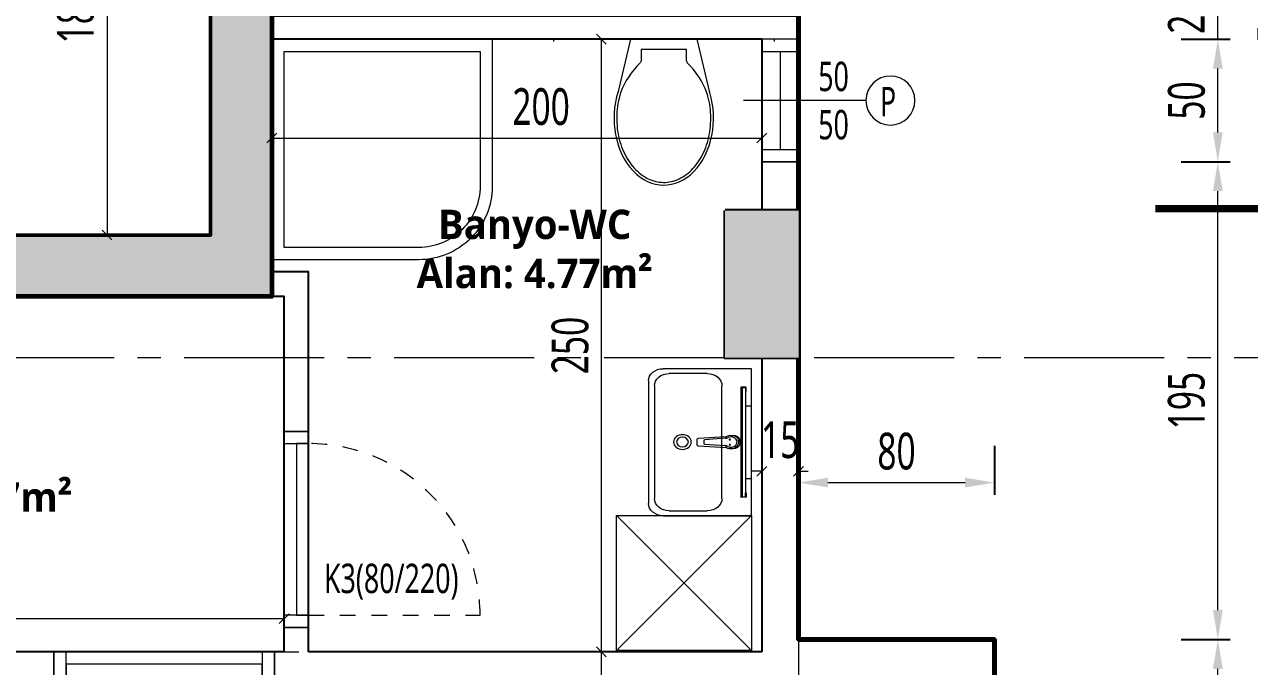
# Model space of a CAD drawing. Header units: metres. Extents: x 14968 to 56958, y -40276 to -31129.
# Drawn here: x 31947 to 32447, y -36076 to -35814 of the extents above; entities that cross this region are included whole.
import ezdxf
from ezdxf.enums import TextEntityAlignment as Align

# ---------------------------------------------------------------- set-up
doc = ezdxf.new("R2010")
doc.units = ezdxf.units.M
doc.linetypes.add('CENTER2', pattern=[28.575, 19.05, -3.175, 3.175, -3.175])
doc.linetypes.add('JIS_02_1.2', pattern=[64.008, 32.004, -32.004])
doc.layers.get('0').update_dxf_attribs({"lineweight": 13})
doc.layers.get('Defpoints').update_dxf_attribs({"lineweight": 9})
doc.layers.add('A AKS', color=7, linetype='CENTER2', lineweight=9, true_color=0x848484)
doc.layers.add('A ALAN BRÜT', color=5, linetype='Continuous', lineweight=60, plot=False)
doc.layers.add('A ALAN NET', color=140, linetype='Continuous', lineweight=13, plot=False)
for name, color, linetype, lineweight in [('A DUVAR', 7, 'Continuous', 25), ('A KAPI', 11, 'Continuous', 13), ('A KESİT ÇİZGİSİ', 1, 'CENTER2', 50), ('A KOLON', 1, 'Continuous', 50), ('A KOLON TARAMA', 1, 'Continuous', 15), ('A PENCERE', 140, 'Continuous', 9), ('A TEFRİŞ', 252, 'Continuous', 13), ('A YAZI', 7, 'Continuous', 13), ('A ÖLÇÜ DIŞ', 31, 'Continuous', 13), ('A ÖLÇÜ İÇ', 31, 'Continuous', 13), ('A ÖLÇÜ İÇ YATAY', 2, 'Continuous', 9)]:
    doc.layers.add(name, color=color, linetype=linetype, lineweight=lineweight)
doc.styles.add('HİB Segoe Semibold', font='')
doc.styles.add('HİB Segoe Semilight .7', font='segoeuisl.ttf', dxfattribs={"width": 0.7})
doc.styles.add('HİB Segoe Semilight .95', font='segoeuisl.ttf', dxfattribs={"width": 0.9})
doc.styles.get('HİB Segoe Semibold').set_extended_font_data('Segoe UI Semibold')
doc.dimstyles.new('HİB DIŞ', dxfattribs={"dimtxt": 15, "dimasz": 12, "dimexe": 5, "dimexo": 30, "dimgap": 5, "dimtad": 1, "dimdec": 0, "dimzin": 0, "dimdsep": 46, "dimtxsty": 'HİB Segoe Semilight .7', "dimcen": 0.09, "dimclrd": 256, "dimclre": 256, "dimclrt": 256, "dimadec": 0, "dimazin": 0, "dimtfac": 1, "dimtdec": 4, "dimtix": 1, "dimtmove": 0, "dimatfit": 3, "dimfxl": 15, "dimfxlon": 1, "dimtvp": 1, "dimtolj": 1, "dimtzin": 0, "dimlwd": -1, "dimlwe": -3, "dimarcsym": 0})
doc.dimstyles.new('HİB İÇ', dxfattribs={"dimtxt": 15, "dimasz": 18, "dimexe": 3, "dimexo": 10, "dimgap": 5, "dimtad": 1, "dimdec": 0, "dimzin": 0, "dimdsep": 46, "dimtxsty": 'HİB Segoe Semilight .7', "dimblk": 'NONE', "dimblk1": 'NONE', "dimblk2": 'NONE', "dimtsz": 2, "dimcen": 0.09, "dimclrd": 256, "dimclre": 256, "dimclrt": 256, "dimadec": 0, "dimazin": 0, "dimtfac": 1, "dimtdec": 4, "dimtix": 1, "dimtofl": 0, "dimtmove": 0, "dimatfit": 3, "dimfxl": 10, "dimfxlon": 1, "dimtvp": 1, "dimtolj": 1, "dimtzin": 0, "dimlwd": -1, "dimlwe": -3, "dimarcsym": 0})

# ---------------------------------------------------------------- blocks, each defined once
blk = doc.blocks.new('*D176')
at = {"layer": 'A ÖLÇÜ DIŞ', "lineweight": -3, "ltscale": 0.5}
for p, q in [((32493.3, -35669.94), (32513.3, -35669.94)), ((32493.3, -35949.94), (32513.3, -35949.94))]:
    blk.add_line(p, q, dxfattribs=at)
at = {"layer": 'A ÖLÇÜ DIŞ', "ltscale": 0.5}
blk.add_line((32508.3, -35937.94), (32508.3, -35681.94), dxfattribs=at)
at = {"layer": 'A ÖLÇÜ DIŞ'}
for points in [[(32510.3, -35681.94), (32506.3, -35681.94), (32508.3, -35669.94)], [(32506.3, -35937.94), (32510.3, -35937.94), (32508.3, -35949.94)]]:
    blk.add_solid(points, dxfattribs=at)
at = {"layer": 'Defpoints', "color": 0}
for p in [(32262.6, -35669.94), (32508.3, -35669.94), (32367.95, -35949.94)]:
    blk.add_point(p, dxfattribs=at)
at = {"layer": 'A ÖLÇÜ DIŞ', "ltscale": 0.5, "insert": (32495.55, -35809.94), "char_height": 15, "attachment_point": 5, "rotation": 90, "style": 'HİB Segoe Semilight .7'}
blk.add_mtext('\\A1;280', dxfattribs=at)
blk = doc.blocks.new('*D173')
at = {"layer": 'A ÖLÇÜ DIŞ', "lineweight": -3, "ltscale": 0.5}
for p, q in [((32455.3, -35554.94), (32475.3, -35554.94)), ((32455.3, -36064.94), (32475.3, -36064.94))]:
    blk.add_line(p, q, dxfattribs=at)
at = {"layer": 'A ÖLÇÜ DIŞ', "ltscale": 0.5}
blk.add_line((32470.3, -36052.94), (32470.3, -35566.94), dxfattribs=at)
at = {"layer": 'A ÖLÇÜ DIŞ'}
for points in [[(32472.3, -35566.94), (32468.3, -35566.94), (32470.3, -35554.94)], [(32468.3, -36052.94), (32472.3, -36052.94), (32470.3, -36064.94)]]:
    blk.add_solid(points, dxfattribs=at)
at = {"layer": 'Defpoints', "color": 0}
for p in [(32342.61, -35554.94), (32470.3, -35554.94), (32342.61, -36064.94)]:
    blk.add_point(p, dxfattribs=at)
at = {"layer": 'A ÖLÇÜ DIŞ', "ltscale": 0.5, "insert": (32457.51, -35809.94), "char_height": 15, "attachment_point": 5, "rotation": 90, "style": 'HİB Segoe Semilight .7'}
blk.add_mtext('\\A1;510', dxfattribs=at)
blk = doc.blocks.new('*D170')
at = {"layer": 'A ÖLÇÜ DIŞ', "lineweight": -3, "ltscale": 0.5}
for p, q in [((32418.8, -35799.91), (32438.8, -35799.91)), ((32418.8, -35819.96), (32438.8, -35819.96))]:
    blk.add_line(p, q, dxfattribs=at)
at = {"layer": 'A ÖLÇÜ DIŞ', "ltscale": 0.5}
blk.add_line((32433.8, -35819.96), (32433.8, -35799.91), dxfattribs=at)
at = {"layer": 'Defpoints', "color": 0}
for p in [(32262.61, -35799.91), (32433.8, -35799.91), (32262.61, -35819.96)]:
    blk.add_point(p, dxfattribs=at)
at = {"layer": 'A ÖLÇÜ DIŞ', "ltscale": 0.5, "insert": (32421.05, -35809.94), "char_height": 15, "attachment_point": 5, "rotation": 90, "style": 'HİB Segoe Semilight .7'}
blk.add_mtext('\\A1;20', dxfattribs=at)
blk = doc.blocks.new('*D169')
at = {"layer": 'A ÖLÇÜ DIŞ', "lineweight": -3, "ltscale": 0.5}
for p, q in [((32418.8, -35819.96), (32438.8, -35819.96)), ((32418.8, -35869.96), (32438.8, -35869.96))]:
    blk.add_line(p, q, dxfattribs=at)
at = {"layer": 'A ÖLÇÜ DIŞ', "ltscale": 0.5}
blk.add_line((32433.8, -35857.96), (32433.8, -35831.96), dxfattribs=at)
at = {"layer": 'A ÖLÇÜ DIŞ'}
for points in [[(32435.8, -35831.96), (32431.8, -35831.96), (32433.8, -35819.96)], [(32431.8, -35857.96), (32435.8, -35857.96), (32433.8, -35869.96)]]:
    blk.add_solid(points, dxfattribs=at)
at = {"layer": 'Defpoints', "color": 0}
for p in [(32262.61, -35819.96), (32433.8, -35819.96), (32262.61, -35869.96)]:
    blk.add_point(p, dxfattribs=at)
at = {"layer": 'A ÖLÇÜ DIŞ', "ltscale": 0.5, "insert": (32421.05, -35844.96), "char_height": 15, "attachment_point": 5, "rotation": 90, "style": 'HİB Segoe Semilight .7'}
blk.add_mtext('\\A1;50', dxfattribs=at)
blk = doc.blocks.new('*D168')
at = {"layer": 'A ÖLÇÜ DIŞ', "lineweight": -3, "ltscale": 0.5}
for p, q in [((32418.8, -35869.96), (32438.8, -35869.96)), ((32418.8, -36064.94), (32438.8, -36064.94))]:
    blk.add_line(p, q, dxfattribs=at)
at = {"layer": 'A ÖLÇÜ DIŞ', "ltscale": 0.5}
blk.add_line((32433.8, -36052.94), (32433.8, -35881.96), dxfattribs=at)
at = {"layer": 'A ÖLÇÜ DIŞ'}
for points in [[(32435.8, -35881.96), (32431.8, -35881.96), (32433.8, -35869.96)], [(32431.8, -36052.94), (32435.8, -36052.94), (32433.8, -36064.94)]]:
    blk.add_solid(points, dxfattribs=at)
at = {"layer": 'Defpoints', "color": 0}
for p in [(32262.61, -35869.96), (32433.8, -35869.96), (32342.61, -36064.94)]:
    blk.add_point(p, dxfattribs=at)
at = {"layer": 'A ÖLÇÜ DIŞ', "ltscale": 0.5, "insert": (32421, -35967.45), "char_height": 15, "attachment_point": 5, "rotation": 90, "style": 'HİB Segoe Semilight .7'}
blk.add_mtext('\\A1;195', dxfattribs=at)
blk = doc.blocks.new('*D175')
at = {"layer": 'A ÖLÇÜ DIŞ', "lineweight": -3, "ltscale": 0.5}
for p, q in [((32493.3, -35949.94), (32513.3, -35949.94)), ((32493.3, -36394.94), (32513.3, -36394.94))]:
    blk.add_line(p, q, dxfattribs=at)
at = {"layer": 'A ÖLÇÜ DIŞ', "ltscale": 0.5}
blk.add_line((32508.3, -36382.94), (32508.3, -35961.94), dxfattribs=at)
at = {"layer": 'A ÖLÇÜ DIŞ'}
for points in [[(32510.3, -35961.94), (32506.3, -35961.94), (32508.3, -35949.94)], [(32506.3, -36382.94), (32510.3, -36382.94), (32508.3, -36394.94)]]:
    blk.add_solid(points, dxfattribs=at)
at = {"layer": 'Defpoints', "color": 0}
for p in [(32367.95, -35949.94), (32508.3, -35949.94), (32377.61, -36394.94)]:
    blk.add_point(p, dxfattribs=at)
at = {"layer": 'A ÖLÇÜ DIŞ', "ltscale": 0.5, "insert": (32495.68, -36172.44), "char_height": 15, "attachment_point": 5, "rotation": 90, "style": 'HİB Segoe Semilight .7'}
blk.add_mtext('\\A1;445', dxfattribs=at)
blk = doc.blocks.new('*D172')
at = {"layer": 'A ÖLÇÜ DIŞ', "lineweight": -3, "ltscale": 0.5}
for p, q in [((32455.3, -36064.94), (32475.3, -36064.94)), ((32455.3, -36394.94), (32475.3, -36394.94))]:
    blk.add_line(p, q, dxfattribs=at)
at = {"layer": 'A ÖLÇÜ DIŞ', "ltscale": 0.5}
blk.add_line((32470.3, -36382.94), (32470.3, -36076.94), dxfattribs=at)
at = {"layer": 'A ÖLÇÜ DIŞ'}
for points in [[(32472.3, -36076.94), (32468.3, -36076.94), (32470.3, -36064.94)], [(32468.3, -36382.94), (32472.3, -36382.94), (32470.3, -36394.94)]]:
    blk.add_solid(points, dxfattribs=at)
at = {"layer": 'Defpoints', "color": 0}
for p in [(32342.61, -36064.94), (32470.3, -36064.94), (32377.61, -36394.94)]:
    blk.add_point(p, dxfattribs=at)
at = {"layer": 'A ÖLÇÜ DIŞ', "ltscale": 0.5, "insert": (32457.54, -36229.94), "char_height": 15, "attachment_point": 5, "rotation": 90, "style": 'HİB Segoe Semilight .7'}
blk.add_mtext('\\A1;330', dxfattribs=at)
blk = doc.blocks.new('A LAVABO')
at = {"color": 0, "linetype": 'ByBlock'}
for p, q in [((-3.5, 12.06, 0), (-3.5, 14.06, 0)), ((26.1, 12.06, 0), (26.1, 14.06, 0)), ((-9.4, 12.26), (-11.2, 12.26)), ((-11.2, 12.26), (-11.2, 10.46)), ((-11.2, 10.46), (-11, 10.46)), ((-11, 12.06), (-9.4, 12.06)), ((-11, 10.46), (-11, 12.06)), ((-11, 11.06, 0), (33.6, 11.06)), ((33.6, 10.46), (-11, 10.46)), ((-9.4, 12.06), (-9.4, 12.26)), ((33.6, 12.06), (-9.4, 12.06, 0)), ((32, 12.06), (32, 12.26)), ((32, 12.26), (33.8, 12.26)), ((33.6, 12.06), (32, 12.06)), ((33.6, 10.46), (33.6, 12.06)), ((33.8, 10.46), (33.6, 10.46)), ((33.8, 12.26), (33.8, 10.46)), ((8.66, 7.1), (8.66, 7.75)), ((9.18, 5.51), (9.83, 5.51)), ((9.82, -4.1), (9.18, 5.51)), ((10.5, -1.81), (9.89, 5.24)), ((12.89, 5.31), (12.25, -1.82)), ((13.53, 5.47), (12.82, -4.1)), ((13.53, 5.47), (12.91, 5.47)), ((14.07, 7.1), (14.07, 7.76)), ((11.95, -2.09), (10.8, -2.09)), ((10.12, -4.38), (12.52, -4.38))]:
    blk.add_line(p, q, dxfattribs=at)
at = {"color": 0, "linetype": 'ByBlock', "elevation": 0}
for points in [[(-18.7, 14.06), (41.3, 14.06), (41.3, -15.94, -0.414214), (36.3, -20.94), (-13.7, -20.94, -0.414214), (-18.7, -15.94)], [(-16.7, -0.94, -0.414214), (-11.7, 4.06), (34.3, 4.06, -0.414214), (39.3, -0.94), (39.3, -13.94, -0.414214), (34.3, -18.94), (-11.7, -18.94, -0.414214), (-16.7, -13.94)]]:
    blk.add_lwpolyline(points, format="xyb", close=True, dxfattribs=at)
blk.add_lwpolyline([(-3.5, 14.06), (26.1, 14.06)], dxfattribs=at)
at = {"color": 0, "linetype": 'ByBlock'}
for centre, radius in [((11.3, 10.46), 0.591), ((11.3, 10.46), 0.471), ((10.17, 6.73), 0.211), ((12.34, 6.7), 0.211), ((11.34, -9.39), 3), ((11.34, -9.39), 2)]:
    blk.add_circle(centre, radius, dxfattribs=at)
for points in [[(9.18, 5.51), (8.3, 6.72), (8.57, 8.41), (9.78, 9.28), (10.99, 10.16), (12.68, 9.89), (13.56, 8.68), (14.25, 7.72), (14.24, 6.42), (13.53, 5.47)], [(9.66, 5.85), (8.97, 6.79), (9.17, 8.11), (10.11, 8.8), (11.05, 9.49), (12.37, 9.29), (13.06, 8.35), (13.6, 7.62), (13.61, 6.63), (13.1, 5.89)]]:
    blk.add_open_spline(points, degree=3, knots=[0, 0, 0, 0, 1, 1, 1, 2, 2, 2, 3, 3, 3, 3], dxfattribs=at)
for points in [[(8.66, 7.75), (8.66, 9), (9.51, 10.08), (10.72, 10.38)], [(11.89, 10.41), (13.16, 10.15), (14.08, 9.04), (14.07, 7.74)], [(9.66, 5.85), (9.79, 5.67), (9.87, 5.46), (9.89, 5.24)], [(12.89, 5.31), (12.9, 5.52), (12.98, 5.72), (13.1, 5.89)], [(10.12, -4.38), (9.96, -4.38), (9.83, -4.26), (9.82, -4.1)], [(10.8, -2.09), (10.64, -2.09), (10.51, -1.97), (10.5, -1.81)], [(12.25, -1.82), (12.23, -1.97), (12.1, -2.09), (11.95, -2.09)], [(12.82, -4.1), (12.81, -4.26), (12.68, -4.38), (12.52, -4.38)]]:
    blk.add_open_spline(points, degree=3, dxfattribs=at)
blk = doc.blocks.new('A KAPI 70X10')
at = {"layer": 'A KAPI', "ltscale": 100}
for p, q in [((-6, 85), (-6, 75)), ((4, 85), (4, 75)), ((-6, 75), (4, 75)), ((4, -5), (-6, -5)), ((-6, -15), (-6, -5)), ((4, -15), (4, -5))]:
    blk.add_line(p, q, dxfattribs=at)
at = {"layer": 'A KAPI', "linetype": 'JIS_02_1.2', "ltscale": 0.2}
blk.add_line((4, 0), (74, 0), dxfattribs=at)
at = {"layer": 'A KAPI', "ltscale": 100}
for points in [[(4, 70), (4, 75), (-6, 75), (-6, 70)], [(-1, 0), (4, 0), (4, 70), (-1, 70)], [(4, -5), (4, 0), (-6, 0), (-6, -5)]]:
    blk.add_lwpolyline(points, close=True, dxfattribs=at)
at = {"layer": 'A KAPI', "linetype": 'JIS_02_1.2', "ltscale": 0.2}
blk.add_arc((4.17, 0.17), 69.83, 359.8617, 90.1383, dxfattribs=at)
at = {"layer": 'A KAPI', "style": 'HİB Segoe Semilight .7', "width": 0.7}
blk.add_attdef('KAPI_NO', (14.73, 8.98), '', height=12, dxfattribs=at)
blk = doc.blocks.new('KAPI 90X10')
at = {"layer": 'A KAPI', "linetype": 'JIS_02_1.2', "ltscale": 0.2}
blk.add_line((85, 10.03), (85, 90.03), dxfattribs=at)
at = {"layer": 'A KAPI'}
for p, q in [((0, 10.03), (-10, 10.03)), ((0, 0.03), (0, 10.03)), ((90, 10.03), (90, 0.03)), ((90, 10.03), (100, 10.03)), ((0, 0.03), (-10, 0.03)), ((90, 0.03), (100, 0.03))]:
    blk.add_line(p, q, dxfattribs=at)
for points in [[(5, 10.03), (0, 10.03), (0, 0.03), (5, 0.03)], [(85, 5.03), (85, 10.03), (5, 10.03), (5, 5.03)], [(90, 10.03), (85, 10.03), (85, 0.03), (90, 0.03)]]:
    blk.add_lwpolyline(points, close=True, dxfattribs=at)
at = {"layer": 'A KAPI', "linetype": 'JIS_02_1.2', "ltscale": 0.2}
blk.add_arc((85, 10.03), 80, 90, 180, dxfattribs=at)
at = {"layer": 'A KAPI', "style": 'HİB Segoe Semilight .7', "width": 0.7}
blk.add_attdef('KAPI_NO', (76.63, 23.8), '', height=12, rotation=90, dxfattribs=at)
blk = doc.blocks.new('*D229')
at = {"layer": 'A ÖLÇÜ İÇ', "ltscale": 0.5}
for p, q in [((32184.14, -35821.94), (32180.14, -35817.94)), ((32182.14, -36069.99), (32182.14, -35819.94)), ((32180.14, -36067.99), (32184.14, -36071.99))]:
    blk.add_line(p, q, dxfattribs=at)
at = {"layer": 'A ÖLÇÜ İÇ', "lineweight": -3, "ltscale": 0.5}
for p, q in [((32192.14, -35819.94), (32179.14, -35819.94)), ((32192.14, -36069.99), (32179.14, -36069.99))]:
    blk.add_line(p, q, dxfattribs=at)
at = {"layer": 'Defpoints', "color": 0}
for p in [(32182.14, -35819.94), (32247.61, -35819.94), (32247.61, -36069.99)]:
    blk.add_point(p, dxfattribs=at)
at = {"layer": 'A ÖLÇÜ İÇ', "ltscale": 0.5, "insert": (32169.39, -35944.96), "char_height": 15, "attachment_point": 5, "rotation": 90, "style": 'HİB Segoe Semilight .7'}
blk.add_mtext('\\A1;250', dxfattribs=at)
blk = doc.blocks.new('_None')
blk = doc.blocks.new('A KLOZET')
at = {"color": 0}
for p, q in [((4.51, 17.13), (4.51, 16.13)), ((35.86, 17.13), (30.85, -4.25)), ((63.15, 17.13), (35.86, 17.13)), ((68.25, -4.6), (63.15, 17.13)), ((94.51, 17.13), (94.51, 16.13)), ((58.71, 12.88), (40.22, 12.88)), ((40.22, 12.88), (40.22, 8.3)), ((58.71, 8.3), (58.71, 12.88)), ((39.86, 7.44), (39.85, 7.43)), ((40.22, 8.3), (39.86, 7.44)), ((59.14, 7.44), (58.71, 8.3)), ((59.13, 7.43), (59.14, 7.44))]:
    blk.add_line(p, q, dxfattribs=at)
for centre, start, end in [((62.17, -15.98), 133.6318, 159.5865), ((36.77, -15.98), 20.4135, 46.3682)]:
    blk.add_arc(centre, 32.34, start, end, dxfattribs=at)
blk.add_ellipse((49.49, -15.14), major_axis=(0, -27.28), ratio=0.74463, start_param=4.302209, end_param=8.249905, dxfattribs=at)
blk.add_open_spline([(31.86, -4.7), (31.66, -5.38), (31.43, -6.19), (30.89, -8.43), (30.64, -9.9), (30.32, -12.88), (30.26, -14.39), (30.32, -17.4), (30.45, -18.9), (30.89, -21.85), (31.21, -23.3), (32.02, -26.1), (32.51, -27.45), (33.66, -30.01), (34.31, -31.23), (35.76, -33.48), (36.56, -34.52), (38.26, -36.4), (39.16, -37.24), (41.06, -38.69), (42.05, -39.3), (44.09, -40.29), (45.13, -40.67), (47.25, -41.17), (48.32, -41.3), (50.46, -41.32), (51.53, -41.2), (53.65, -40.73), (54.7, -40.37), (56.74, -39.41), (57.74, -38.81), (59.64, -37.39), (60.56, -36.56), (62.27, -34.71), (63.07, -33.68), (64.54, -31.45), (65.2, -30.24), (66.37, -27.7), (66.87, -26.35), (67.7, -23.57), (68.03, -22.12), (68.5, -19.18), (68.64, -17.68), (68.72, -14.67), (68.67, -13.16), (68.38, -10.18), (68.14, -8.7), (67.62, -6.48), (67.41, -5.71), (67.12, -4.7)], degree=3, knots=[4.302209, 4.302209, 4.302209, 4.302209, 4.399567, 4.399567, 4.570324, 4.570324, 4.741082, 4.741082, 4.91184, 4.91184, 5.082597, 5.082597, 5.253355, 5.253355, 5.424112, 5.424112, 5.59487, 5.59487, 5.765627, 5.765627, 5.936385, 5.936385, 6.107142, 6.107142, 6.2779, 6.2779, 6.448657, 6.448657, 6.619415, 6.619415, 6.790172, 6.790172, 6.96093, 6.96093, 7.131688, 7.131688, 7.302445, 7.302445, 7.473203, 7.473203, 7.64396, 7.64396, 7.814718, 7.814718, 7.985475, 7.985475, 8.156233, 8.156233, 8.249905, 8.249905, 8.249905, 8.249905], dxfattribs=at)
blk = doc.blocks.new('*D566')
at = {"layer": 'A ÖLÇÜ İÇ', "ltscale": 0.5, "transparency": 16777216}
for p, q in [((31982.29, -35721.94), (31978.29, -35717.94)), ((31980.29, -35719.94), (31980.29, -35899.89)), ((31978.29, -35897.89), (31982.29, -35901.89))]:
    blk.add_line(p, q, dxfattribs=at)
at = {"layer": 'A ÖLÇÜ İÇ', "lineweight": -3, "ltscale": 0.5, "transparency": 16777216}
for p, q in [((31990.29, -35719.94), (31977.29, -35719.94)), ((31990.29, -35899.89), (31977.29, -35899.89))]:
    blk.add_line(p, q, dxfattribs=at)
at = {"layer": 'Defpoints', "color": 0, "transparency": 16777216}
for p in [(32022.6, -35719.94), (31980.29, -35899.89), (32022.6, -35899.89)]:
    blk.add_point(p, dxfattribs=at)
at = {"layer": 'A ÖLÇÜ İÇ', "ltscale": 0.5, "transparency": 16777216, "insert": (31967.5, -35809.91), "char_height": 15, "attachment_point": 5, "rotation": 90, "style": 'HİB Segoe Semilight .7'}
blk.add_mtext('\\A1;180', dxfattribs=at)
blk = doc.blocks.new('*D565')
at = {"layer": 'A ÖLÇÜ İÇ', "ltscale": 0.5, "transparency": 16777216}
for p, q in [((31824.6, -35740.68), (31820.6, -35744.68)), ((32022.6, -35742.68), (31822.6, -35742.68)), ((32020.6, -35744.68), (32024.6, -35740.68))]:
    blk.add_line(p, q, dxfattribs=at)
at = {"layer": 'A ÖLÇÜ İÇ', "lineweight": -3, "ltscale": 0.5, "transparency": 16777216}
for p, q in [((31822.6, -35752.68), (31822.6, -35739.68)), ((32022.6, -35752.68), (32022.6, -35739.68))]:
    blk.add_line(p, q, dxfattribs=at)
at = {"layer": 'Defpoints', "color": 0, "transparency": 16777216}
for p in [(31822.6, -35742.68), (31822.6, -35899.89), (32022.6, -35899.89)]:
    blk.add_point(p, dxfattribs=at)
at = {"layer": 'A ÖLÇÜ İÇ', "ltscale": 0.5, "transparency": 16777216, "insert": (31922.6, -35729.93), "char_height": 15, "attachment_point": 5, "style": 'HİB Segoe Semilight .7'}
blk.add_mtext('\\A1;200', dxfattribs=at)
blk = doc.blocks.new('*D246')
at = {"layer": 'A ÖLÇÜ İÇ', "lineweight": -3, "ltscale": 0.5}
for p, q in [((32047.6, -35850.29), (32047.6, -35863.29)), ((32247.61, -35850.29), (32247.61, -35863.29))]:
    blk.add_line(p, q, dxfattribs=at)
at = {"layer": 'A ÖLÇÜ İÇ', "ltscale": 0.5}
for p, q in [((32049.6, -35858.29), (32045.6, -35862.29)), ((32245.61, -35862.29), (32249.61, -35858.29)), ((32047.6, -35860.29), (32247.61, -35860.29))]:
    blk.add_line(p, q, dxfattribs=at)
at = {"layer": 'Defpoints', "color": 0}
for p in [(32047.6, -35819.94), (32247.61, -35820.94), (32247.61, -35860.29)]:
    blk.add_point(p, dxfattribs=at)
at = {"layer": 'A ÖLÇÜ İÇ', "ltscale": 0.5, "insert": (32157.51, -35847.54), "char_height": 15, "attachment_point": 5, "style": 'HİB Segoe Semilight .7'}
blk.add_mtext('\\A1;200', dxfattribs=at)
blk = doc.blocks.new('*D241')
at = {"layer": 'A ÖLÇÜ İÇ', "lineweight": -3, "ltscale": 0.5}
for p, q in [((32247.61, -35989.29), (32247.61, -35999.29)), ((32262.61, -35989.29), (32262.61, -35999.29))]:
    blk.add_line(p, q, dxfattribs=at)
at = {"layer": 'A ÖLÇÜ İÇ', "ltscale": 0.5}
for p, q in [((32247.61, -35996.29), (32243.61, -35996.29)), ((32245.61, -35998.29), (32249.61, -35994.29)), ((32264.61, -35994.29), (32260.61, -35998.29)), ((32262.61, -35996.29), (32266.61, -35996.29))]:
    blk.add_line(p, q, dxfattribs=at)
at = {"layer": 'Defpoints', "color": 0}
for p in [(32247.61, -35979.29), (32262.61, -35979.29), (32262.61, -35996.29)]:
    blk.add_point(p, dxfattribs=at)
at = {"layer": 'A ÖLÇÜ İÇ', "ltscale": 0.5, "insert": (32255.11, -35983.49), "char_height": 15, "attachment_point": 5, "style": 'HİB Segoe Semilight .7'}
blk.add_mtext('\\A1;15', dxfattribs=at)
blk = doc.blocks.new('*D228')
at = {"layer": 'A ÖLÇÜ İÇ', "ltscale": 0.5}
for p, q in [((32184.14, -36071.99), (32180.14, -36067.99)), ((32182.14, -36379.94), (32182.14, -36069.99)), ((32180.14, -36377.94), (32184.14, -36381.94))]:
    blk.add_line(p, q, dxfattribs=at)
at = {"layer": 'A ÖLÇÜ İÇ', "lineweight": -3, "ltscale": 0.5}
for p, q in [((32192.14, -36069.99), (32179.14, -36069.99)), ((32192.14, -36379.94), (32179.14, -36379.94))]:
    blk.add_line(p, q, dxfattribs=at)
at = {"layer": 'Defpoints', "color": 0}
for p in [(32182.14, -36069.99), (32262.61, -36069.99), (32261.64, -36379.94)]:
    blk.add_point(p, dxfattribs=at)
at = {"layer": 'A ÖLÇÜ İÇ', "ltscale": 0.5, "insert": (32169.35, -36224.96), "char_height": 15, "attachment_point": 5, "rotation": 90, "style": 'HİB Segoe Semilight .7'}
blk.add_mtext('\\A1;310', dxfattribs=at)
blk = doc.blocks.new('*D178')
at = {"layer": 'A ÖLÇÜ DIŞ', "lineweight": -3, "ltscale": 0.5}
for p, q in [((32528.3, -35224.94), (32548.3, -35224.94)), ((32528.3, -36394.94), (32548.3, -36394.94))]:
    blk.add_line(p, q, dxfattribs=at)
at = {"layer": 'A ÖLÇÜ DIŞ', "ltscale": 0.5}
blk.add_line((32543.3, -36382.94), (32543.3, -35236.94), dxfattribs=at)
at = {"layer": 'A ÖLÇÜ DIŞ'}
for points in [[(32545.3, -35236.94), (32541.3, -35236.94), (32543.3, -35224.94)], [(32541.3, -36382.94), (32545.3, -36382.94), (32543.3, -36394.94)]]:
    blk.add_solid(points, dxfattribs=at)
at = {"layer": 'Defpoints', "color": 0}
for p in [(31657.6, -35224.94), (32543.3, -35224.94), (31657.6, -36394.94)]:
    blk.add_point(p, dxfattribs=at)
at = {"layer": 'A ÖLÇÜ DIŞ', "ltscale": 0.5, "insert": (32530.51, -35809.94), "char_height": 15, "attachment_point": 5, "rotation": 90, "style": 'HİB Segoe Semilight .7'}
blk.add_mtext('\\A1;1170', dxfattribs=at)
blk = doc.blocks.new('PEN 65LİK')
at = {"layer": 'A PENCERE'}
for p, q in [((-15, -25), (-15, 25)), ((-15, 25), (0, 25)), ((0, 25), (0, -25)), ((-7.5, 20), (-7.5, -20)), ((0, -25), (-15, -25))]:
    blk.add_line(p, q, dxfattribs=at)
at = {"layer": 'A PENCERE', "color": 7}
blk.add_line((-42.5, 0), (7.5, 0), dxfattribs=at)
at = {"layer": 'A PENCERE'}
for points in [[(0, 25), (0, 20), (-15, 20), (-15, 25)], [(0, -25), (0, -20), (-15, -20), (-15, -25)]]:
    blk.add_lwpolyline(points, close=True, dxfattribs=at)
at = {"layer": 'A PENCERE', "color": 7}
blk.add_circle((-52.5, 0), 10, dxfattribs=at)
at = {"layer": 'A PENCERE', "color": 7, "style": 'HİB Segoe Semilight .95', "width": 0.7}
for tag, p in [('GEN', (-29.3, 3.83)), ('P', (-51.54, -6.42)), ('YÜK', (-29.3, -15.83))]:
    blk.add_attdef(tag, text='', height=12, dxfattribs=at).set_placement(p, align=Align.CENTER)
blk = doc.blocks.new('KESİTLER')
at = {"layer": 'A KESİT ÇİZGİSİ', "ltscale": 3}
blk.add_lwpolyline([(1833.03, 0, 3, 3, 0), (1607.82, 0, 0, 0, 0)], format="xyseb", dxfattribs=at)
blk = doc.blocks.new('*D1683')
at = {"layer": 'A ÖLÇÜ DIŞ', "lineweight": -3, "ltscale": 0.5}
for p, q in [((32418.8, -36064.94), (32438.8, -36064.94)), ((32418.8, -36159.94), (32438.8, -36159.94))]:
    blk.add_line(p, q, dxfattribs=at)
at = {"layer": 'A ÖLÇÜ DIŞ', "ltscale": 0.5}
blk.add_line((32433.8, -36147.94), (32433.8, -36076.94), dxfattribs=at)
at = {"layer": 'A ÖLÇÜ DIŞ'}
for points in [[(32435.8, -36076.94), (32431.8, -36076.94), (32433.8, -36064.94)], [(32431.8, -36147.94), (32435.8, -36147.94), (32433.8, -36159.94)]]:
    blk.add_solid(points, dxfattribs=at)
at = {"layer": 'Defpoints', "color": 0}
for p in [(32342.61, -36064.94), (32433.8, -36064.94), (32342.61, -36159.94)]:
    blk.add_point(p, dxfattribs=at)
at = {"layer": 'A ÖLÇÜ DIŞ', "ltscale": 0.5, "insert": (32421.04, -36112.44), "char_height": 15, "attachment_point": 5, "rotation": 90, "style": 'HİB Segoe Semilight .7'}
blk.add_mtext('\\A1;95', dxfattribs=at)
blk = doc.blocks.new('*D1714')
at = {"layer": 'A ÖLÇÜ İÇ', "lineweight": -3, "ltscale": 0.5}
for p, q in [((31652.6, -36049.94), (31652.6, -36053.42)), ((32052.6, -36064.99), (32052.6, -36059.42))]:
    blk.add_line(p, q, dxfattribs=at)
at = {"layer": 'A ÖLÇÜ İÇ', "ltscale": 0.5}
for p, q in [((31654.6, -36054.42), (31650.6, -36058.42)), ((31652.6, -36056.42), (32052.6, -36056.42)), ((32050.6, -36058.42), (32054.6, -36054.42))]:
    blk.add_line(p, q, dxfattribs=at)
at = {"layer": 'Defpoints', "color": 0}
for p in [(32052.6, -36054.99), (32052.6, -36056.42), (31652.6, -36059.94)]:
    blk.add_point(p, dxfattribs=at)
at = {"layer": 'A ÖLÇÜ İÇ', "ltscale": 0.5, "insert": (31852.6, -36043.67), "char_height": 15, "attachment_point": 5, "style": 'HİB Segoe Semilight .7'}
blk.add_mtext('\\A1;400', dxfattribs=at)
blk = doc.blocks.new('*D1842')
at = {"layer": 'A ÖLÇÜ DIŞ', "lineweight": -3, "ltscale": 0.5}
for p, q in [((32262.61, -35985.91), (32262.61, -36005.91)), ((32342.61, -35985.91), (32342.61, -36005.91))]:
    blk.add_line(p, q, dxfattribs=at)
at = {"layer": 'A ÖLÇÜ DIŞ', "ltscale": 0.5}
blk.add_line((32274.61, -36000.91), (32330.61, -36000.91), dxfattribs=at)
at = {"layer": 'A ÖLÇÜ DIŞ'}
for points in [[(32274.61, -35998.91), (32274.61, -36002.91), (32262.61, -36000.91)], [(32330.61, -36002.91), (32330.61, -35998.91), (32342.61, -36000.91)]]:
    blk.add_solid(points, dxfattribs=at)
at = {"layer": 'Defpoints', "color": 0}
for p in [(32262.61, -35932.72), (32342.61, -35932.72), (32342.61, -36000.91)]:
    blk.add_point(p, dxfattribs=at)
at = {"layer": 'A ÖLÇÜ DIŞ', "ltscale": 0.5, "insert": (32302.61, -35988.16), "char_height": 15, "attachment_point": 5, "style": 'HİB Segoe Semilight .7'}
blk.add_mtext('\\A1;80', dxfattribs=at)
blk = doc.blocks.new('AKS YENİ')
at = {"layer": 'A AKS', "ltscale": 3}
for p, q in [((1160, 285.07), (1160, -1455.07)), ((1480.7, -725), (-235.7, -725))]:
    blk.add_line(p, q, dxfattribs=at)
blk = doc.blocks.new('KOLON YENİ')
at = {"layer": 'A KOLON TARAMA', "ltscale": 100, "transparency": 33554687}
h = blk.add_hatch(dxfattribs=at)
h.set_pattern_fill('ANSI33-METRIC', color=256)
h.set_pattern_definition([(45, (250, -735), (-4.49013, 4.49013), []), (45, (254.49, -735), (-4.49013, 4.49013), [3.175, -1.5875])])
h.paths.add_polyline_path([(695, -725), (725, -725), (725, -699.99), (945, -700), (945, -470), (725, -470), (725, -445), (695, -445), (695, -495.01), (920, -495), (920, -674.95), (695, -674.94)])
h.paths.add_polyline_path([(250, -475), (310, -475), (310, -445), (250, -445)])
h.paths.add_polyline_path([(250, -695), (310, -695), (310, -725), (250, -725)])
at = {"layer": 'A KOLON', "ltscale": 0.5}
blk.add_lwpolyline([(695, -725), (725, -725), (725, -700), (945, -700), (945, -470), (725, -470), (725, -445), (695, -445), (695, -495), (920, -495), (920, -674.95), (695, -674.95)], close=True, dxfattribs=at)
at = {"layer": 'A KOLON', "ltscale": 100}
blk.add_lwpolyline([(1130, -664.95), (1160, -664.95), (1160, -724.95), (1130, -724.95)], close=True, dxfattribs=at)
at = {"ltscale": 0.5}
blk.add_wipeout([(1130, -724.95), (1160, -724.95), (1160, -664.95), (1130, -664.95)], dxfattribs=at).dxf.layer = 'A KOLON'
at = {"layer": 'A KOLON TARAMA', "ltscale": 100, "transparency": 33554687}
h = blk.add_hatch(dxfattribs=at)
h.set_pattern_fill('ANSI33-METRIC', color=256)
h.set_pattern_definition([(45, (-1e-11, -1170), (-4.490128, 4.490128), []), (45, (4.49, -1170), (-4.490128, 4.490128), [3.175, -1.5875])])
h.paths.add_polyline_path([(1160, -1140), (1160, -1170), (1100, -1170), (1100, -1140)])
h.paths.add_polyline_path([(1130, -664.95), (1160, -664.95), (1160, -725), (1130, -725)])
h.paths.add_polyline_path([(60, -695), (60, -725), (0, -725), (0, -695)])
h.paths.add_polyline_path([(0, -1110), (30, -1110), (30, -1170), (0, -1170)])
h.paths.add_polyline_path([(540, -1110), (570, -1110), (570, -1170), (540, -1170)])

msp = doc.modelspace()

# ---------------------------------------------------------------- linework, layer by layer
at = {"layer": 'A ALAN BRÜT', "ltscale": 0.5}
for points in [[(32342.61, -35224.94), (32342.61, -35554.94), (32262.6, -35554.94), (32262.6, -36064.94), (32342.61, -36064.94), (32342.61, -36394.94), (31657.6, -36394.94), (31657.6, -36394.94), (31102.6, -36394.94), (31102.6, -35919.94), (31352.6, -35919.94), (31352.6, -35699.94), (31102.6, -35699.94), (31102.6, -35224.94), (31657.6, -35224.94), (31657.6, -35224.94)], [(31352.6, -35669.94), (31792.6, -35669.94), (31792.6, -35669.94), (31827.6, -35669.94), (31827.6, -35694.94), (32047.6, -35694.94), (32047.6, -35924.94), (31827.6, -35924.9), (31827.6, -35949.94), (31792.6, -35949.98), (31792.6, -35949.94), (31412.6, -35949.94), (31412.6, -35949.94), (31352.6, -35949.94)], [(31102.6, -36394.94), (31657.6, -36394.94), (31657.6, -36394.94), (32342.61, -36394.94), (32342.61, -36064.94), (32262.6, -36064.94), (32262.6, -35809.94), (32047.6, -35809.94), (32047.6, -35924.94), (31827.6, -35924.89), (31827.6, -35949.94), (31792.6, -35949.98), (31792.6, -35949.94), (31412.6, -35949.94), (31412.6, -35949.94), (31352.6, -35949.94), (31352.6, -35919.94), (31102.6, -35919.94)]]:
    msp.add_lwpolyline(points, close=True, dxfattribs=at)
at = {"layer": 'A ALAN NET', "ltscale": 0.5}
msp.add_lwpolyline([(31822.6, -35899.89), (32022.6, -35899.89), (32022.6, -35719.94), (31822.6, -35719.94)], close=True, dxfattribs=at)
at = {"layer": 'A ALAN NET'}
for points in [[(32247.61, -36069.99), (32247.61, -35819.94), (32047.6, -35819.94), (32047.6, -35914.94), (32062.6, -35914.94), (32062.6, -36069.99)], [(31652.6, -35949.94), (31652.6, -36069.99), (32052.6, -36069.99), (32052.6, -35924.94), (31827.6, -35924.89), (31827.6, -35949.94)]]:
    msp.add_lwpolyline(points, close=True, dxfattribs=at)
at = {"layer": 'A DUVAR', "ltscale": 0.5}
for p, q in [((32247.61, -35819.94), (32047.6, -35819.94)), ((32247.61, -35819.94), (32247.61, -36069.99)), ((32062.6, -35939.94), (32062.6, -35939.94)), ((32052.6, -35949.94), (32052.6, -35949.94)), ((32052.6, -36069.99), (31652.6, -36069.99)), ((32247.61, -36069.99), (32062.6, -36069.99))]:
    msp.add_line(p, q, dxfattribs=at)
msp.add_lwpolyline([(32342.61, -35224.94), (32342.61, -35554.94), (32262.61, -35554.94), (32262.61, -36064.94), (32342.61, -36064.94), (32342.61, -36394.94), (31657.6, -36394.94), (31657.6, -36394.94), (31102.6, -36394.94), (31102.6, -35919.94), (31352.6, -35919.94), (31352.6, -35699.94), (31102.6, -35699.94), (31102.6, -35224.94), (31657.6, -35224.94), (31657.6, -35224.94)], close=True, dxfattribs=at)
at = {"layer": 'A DUVAR', "ltscale": 0.5, "elevation": 0}
msp.add_lwpolyline([(32062.6, -36069.99), (32062.6, -35914.94), (32047.6, -35914.94)], dxfattribs=at)
at = {"layer": 'A DUVAR', "ltscale": 0.5}
msp.add_lwpolyline([(32052.6, -36069.99), (32052.6, -35949.94), (32052.6, -35924.94), (32047.6, -35924.94)], dxfattribs=at)
at = {"layer": 'A TEFRİŞ', "ltscale": 100}
for p, q in [((32188.36, -36014.4, 0), (32243.36, -36069.4, 0)), ((32243.36, -36014.4, 0), (32188.36, -36069.4, 0))]:
    msp.add_line(p, q, dxfattribs=at)
for points in [[(32137.6, -35879.94, -0.414214), (32107.6, -35909.94), (32047.6, -35909.94), (32047.6, -35819.94), (32137.6, -35819.94)], [(32132.6, -35879.94, -0.414214), (32107.6, -35904.94), (32052.6, -35904.94), (32052.6, -35824.94), (32132.6, -35824.94)]]:
    msp.add_lwpolyline(points, format="xyb", close=True, dxfattribs=at)
at = {"layer": 'A TEFRİŞ', "ltscale": 100, "elevation": 0}
msp.add_lwpolyline([(32188.36, -36014.4), (32243.36, -36014.4), (32243.36, -36069.4), (32188.36, -36069.4)], close=True, dxfattribs=at)

# ---------------------------------------------------------------- block references
at = {"layer": 'A AKS', "ltscale": 0.5}
msp.add_blockref('AKS YENİ', (31102.6, -35224.94), dxfattribs=at)
at = {"layer": 'A DUVAR', "ltscale": 0.5}
msp.add_blockref('KESİTLER', (30800.44, -35889.16), dxfattribs=at)
at = {"layer": 'A KAPI', "ltscale": 100}
ref = msp.add_blockref('A KAPI 70X10', (32058.6, -36054.99), dxfattribs=at)
ref.add_attrib('KAPI_NO', 'K3(80/220)', (32068.86, -36046.01), dxfattribs={"height": 12, "style": 'HİB Segoe Semilight .7', "width": 0.7})
ref = msp.add_blockref('KAPI 90X10', (32048.6, -36069.96), dxfattribs=dict(at, rotation=180))
ref.add_attrib('KAPI_NO', 'K1 (90/220)', (31982.69, -36147.37), dxfattribs={"height": 12, "rotation": 90, "style": 'HİB Segoe Semilight .7', "width": 0.7})
at = {"layer": 'A TEFRİŞ'}
msp.add_blockref('A KLOZET', (32158.1, -35837.07), dxfattribs=at)
at = {"layer": 'A TEFRİŞ', "xscale": -1, "yscale": 1.2, "rotation": 270}
msp.add_blockref('A LAVABO', (32226.49, -35995.71, 0), dxfattribs=at)
at = {"layer": 'A ÖLÇÜ İÇ YATAY', "ltscale": 0.5}
ref = msp.add_blockref('PEN 65LİK', (32247.61, -35844.96), dxfattribs=dict(at, xscale=-1, rotation=359.9999999999999))
ref.add_attrib('P', 'P', dxfattribs={"layer": 'A PENCERE', "color": 7, "height": 12, "style": 'HİB Segoe Semilight .95', "width": 0.7}).set_placement((32299.15, -35851.39), align=Align.CENTER)
ref.add_attrib('GEN', '50', dxfattribs={"layer": 'A PENCERE', "color": 7, "height": 12, "style": 'HİB Segoe Semilight .95', "width": 0.7}).set_placement((32276.9, -35841.13), align=Align.CENTER)
ref.add_attrib('YÜK', '50', dxfattribs={"layer": 'A PENCERE', "color": 7, "height": 12, "style": 'HİB Segoe Semilight .95', "width": 0.7}).set_placement((32276.9, -35860.8), align=Align.CENTER)

# ---------------------------------------------------------------- texts
at = {"layer": 'A YAZI', "ltscale": 100, "char_height": 12, "attachment_point": 2, "style": 'HİB Segoe Semibold'}
for s, insert, width in [('Banyo-WC\\PAlan: 4.77m²', (32154.86, -35889.52), 159.4932), ('Hol\\PAlan: 5.37m²', (31917.95, -35980.83), 169.4932)]:
    msp.add_mtext(s, dxfattribs=dict(at, insert=insert, width=width))

# ---------------------------------------------------------------- dimensions: what is measured, and where the dimension line sits
at = {"layer": 'A ÖLÇÜ DIŞ', "ltscale": 0.5}
for base, p1, p2, picture, middle in [((32543.3, -35224.94), (31657.6, -36394.94), (31657.6, -35224.94), '*D178', (32530.51, -35809.94)), ((32470.3, -35554.94), (32342.61, -36064.94), (32342.61, -35554.94), '*D173', (32457.51, -35809.94)), ((32508.3, -35669.94), (32367.95, -35949.94), (32262.6, -35669.94), '*D176', (32495.55, -35809.94)), ((32433.8, -35799.91), (32262.61, -35819.96), (32262.61, -35799.91), '*D170', (32421.05, -35809.94)), ((32433.8, -35819.96), (32262.61, -35869.96), (32262.61, -35819.96), '*D169', (32421.05, -35844.96)), ((32433.8, -35869.96), (32342.61, -36064.94), (32262.61, -35869.96), '*D168', (32421, -35967.45)), ((32508.3, -35949.94), (32377.61, -36394.94), (32367.95, -35949.94), '*D175', (32495.68, -36172.44)), ((32470.3, -36064.94), (32377.61, -36394.94), (32342.61, -36064.94), '*D172', (32457.54, -36229.94))]:
    dim = msp.add_linear_dim(base=base, p1=p1, p2=p2, angle=90, dimstyle='HİB DIŞ', dxfattribs=at)
    dim.commit()
    dim.dimension.update_dxf_attribs({"geometry": picture, "text_midpoint": middle})
dim = msp.add_linear_dim(base=(32342.61, -36000.91), p1=(32262.61, -35932.72), p2=(32342.61, -35932.72), dimstyle='HİB DIŞ', override={"dimtxt": 15}, dxfattribs=at)
dim.commit()
dim.dimension.update_dxf_attribs({"geometry": '*D1842', "text_midpoint": (32302.61, -35988.16)})
dim = msp.add_linear_dim(base=(32433.8, -36064.94), p1=(32342.61, -36159.94), p2=(32342.61, -36064.94), angle=90, dimstyle='HİB DIŞ', override={"dimtxt": 15}, dxfattribs=at)
dim.commit()
dim.dimension.update_dxf_attribs({"geometry": '*D1683', "text_midpoint": (32421.04, -36112.44)})
at = {"layer": 'A ÖLÇÜ İÇ', "ltscale": 0.5}
for base, p1, p2, angle, picture, middle in [((31980.29, -35899.89), (32022.6, -35719.94), (32022.6, -35899.89), 270, '*D566', (31967.5, -35809.91)), ((31822.6, -35742.68), (32022.6, -35899.89), (31822.6, -35899.89), 180, '*D565', (31922.6, -35729.93)), ((32182.14, -35819.94), (32247.61, -36069.99), (32247.61, -35819.94), 90, '*D229', (32169.39, -35944.96)), ((32182.14, -36069.99), (32261.64, -36379.94), (32262.61, -36069.99), 90, '*D228', (32169.35, -36224.96))]:
    dim = msp.add_linear_dim(base=base, p1=p1, p2=p2, angle=angle, dimstyle='HİB İÇ', override={"dimtxt": 15}, dxfattribs=at)
    dim.commit()
    dim.dimension.update_dxf_attribs({"geometry": picture, "text_midpoint": middle})
dim = msp.add_linear_dim(base=(32247.61, -35860.29), p1=(32047.6, -35819.94), p2=(32247.61, -35820.94), dimstyle='HİB İÇ', override={"dimtxt": 15}, dxfattribs=at)
dim.commit()
dim.dimension.update_dxf_attribs({"geometry": '*D246', "text_midpoint": (32157.51, -35860.29), "dimtype": 160})
for base, p1, p2, picture, middle in [((32262.61, -35996.29), (32247.61, -35979.29), (32262.61, -35979.29), '*D241', (32255.11, -35983.49)), ((32052.6, -36056.42), (31652.6, -36059.94), (32052.6, -36054.99), '*D1714', (31852.6, -36043.67))]:
    dim = msp.add_linear_dim(base=base, p1=p1, p2=p2, dimstyle='HİB İÇ', override={"dimtxt": 15}, dxfattribs=at)
    dim.commit()
    dim.dimension.update_dxf_attribs({"geometry": picture, "text_midpoint": middle})

# ---------------------------------------------------------------- next in the draw order: block references
at = {"layer": 'A KOLON', "ltscale": 0.5}
msp.add_blockref('KOLON YENİ', (31102.6, -35224.94), dxfattribs=at)

doc.saveas('drawing.dxf')
